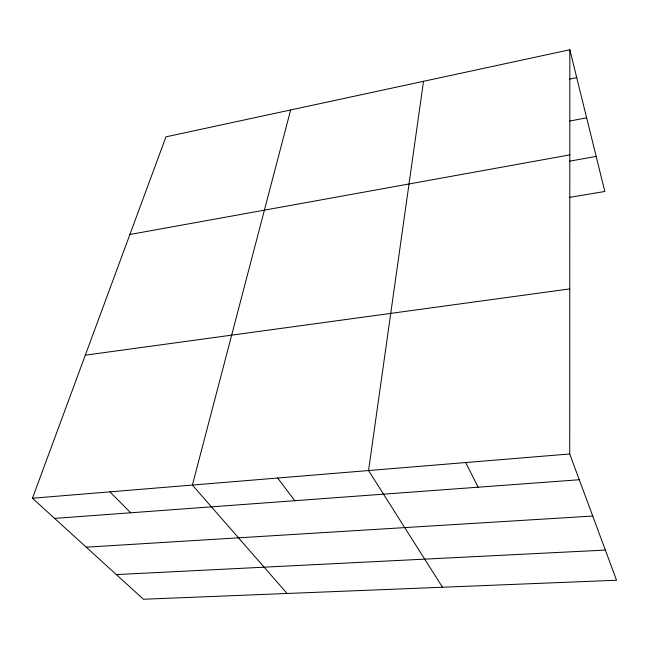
<?xml version="1.0" encoding="UTF-8"?>
<svg xmlns="http://www.w3.org/2000/svg" width="649" height="649" viewBox="0 0 649 649"><rect width="100%" height="100%" fill="white"/><g stroke="black" fill="none" stroke-linecap="round" stroke-linejoin="round"><path stroke-width="0.97" d="M569.717 453.976L569.846 49.754L165.966 136.842L32.45 498.237L143.429 599.246L616.55 580.255L569.717 453.976L32.45 498.237M423.513 81.312L368.551 470.549L442.513 587.24M290.647 109.957L192.396 485.054L287.085 593.478M569.781 79.073L576.726 77.645M569.814 121.03L586.639 117.802M129.889 234.492L569.814 154.876M569.514 161.187L596.163 156.417M569.27 197.418L604.819 191.479L569.846 49.754M85.303 355.173L569.765 288.902M54.597 518.397L579.273 479.749M86.228 547.18L592.74 516.052M116.333 574.584L605.363 550.084M109.941 491.853L130.644 512.791M277.65 478.037L294.792 500.704M465.682 462.542L478.143 487.196"/></g></svg>
